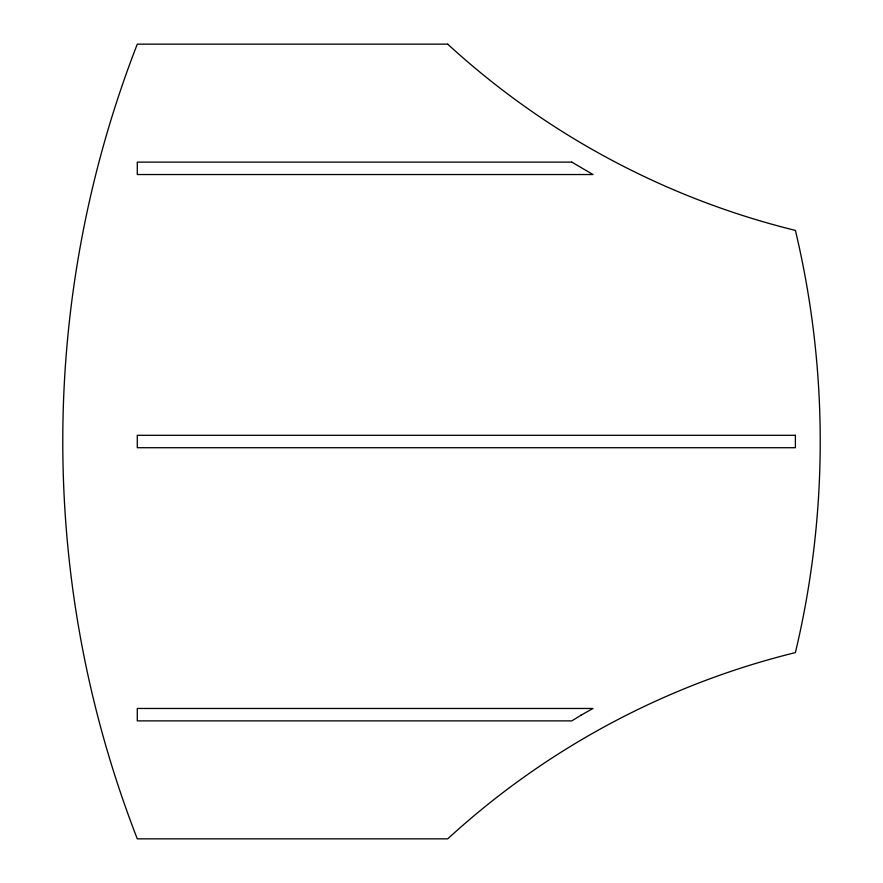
<?xml version="1.0" encoding="UTF-8"?>
<svg xmlns="http://www.w3.org/2000/svg" width="883" height="883" viewBox="0 0 883 883"><rect width="100%" height="100%" fill="white"/><g stroke="black" fill="none" stroke-linecap="round" stroke-linejoin="round"><path stroke-width="1.32" d="M580.882 715.285L571.842 720.881L137.284 720.881L137.284 708.464L592.99 708.464L580.882 715.285M447.714 44.15L137.284 44.15A1096.852 1096.852 0 0 0 137.284 838.85L447.714 838.85A795.473 795.473 0 0 1 795.395 652.592A909.821 909.821 0 0 0 795.395 230.408A795.473 795.473 0 0 1 447.714 44.15M571.842 162.119L137.284 162.119L137.284 174.536L592.99 174.536L571.842 162.119M795.395 435.297L137.284 435.297L137.284 447.714L795.395 447.714L795.395 435.297"/></g></svg>
